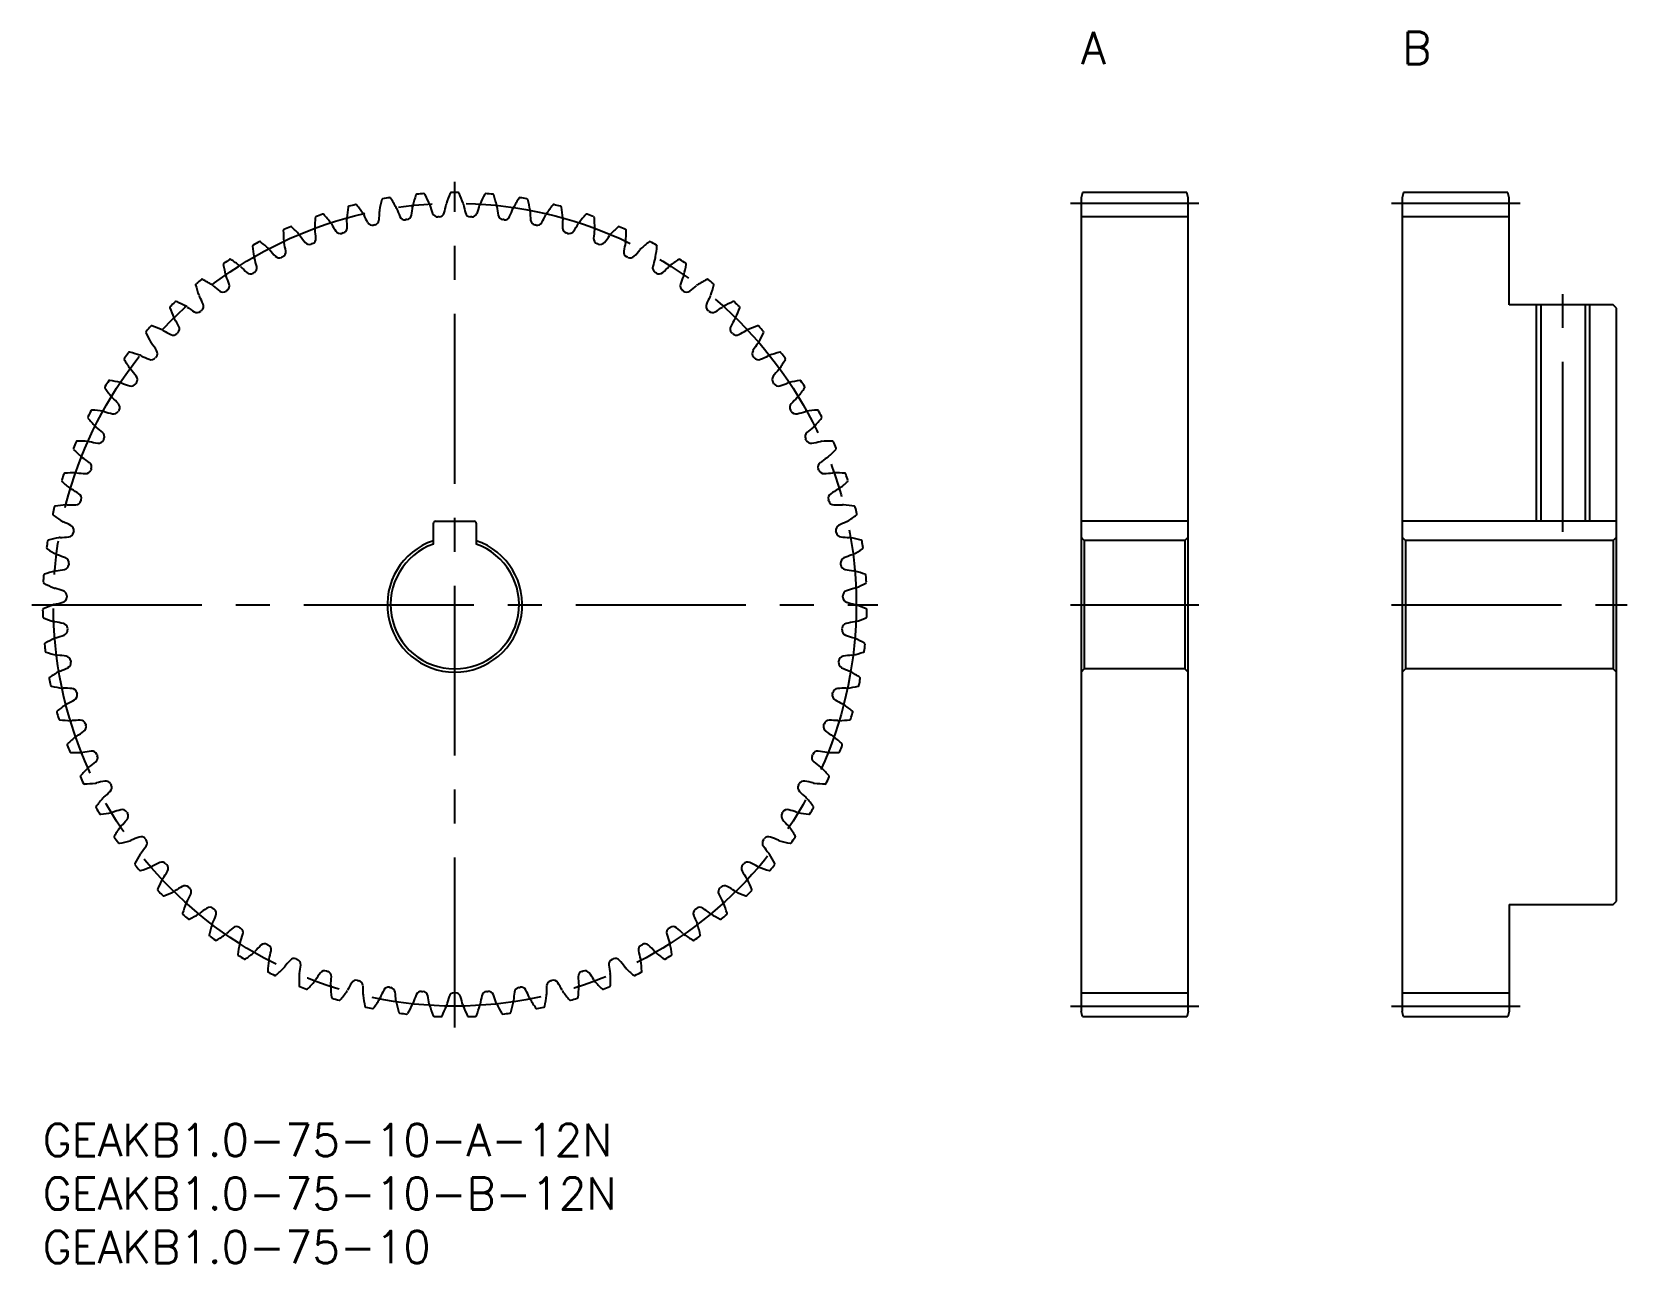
# Model space of a CAD drawing. Extents: x -1 to 148, y -13 to 102.
import ezdxf

# ---------------------------------------------------------------- set-up
doc = ezdxf.new("R2010")
doc.units = 0
doc.header["$LTSCALE"] = 0.5
doc.linetypes.add('CENTER', pattern=[50.8, 31.75, -6.35, 6.35, -6.35])
for name, color, linetype in [('MSM_CENTER', 1, 'CENTER'), ('MSM_CONTINUOUS', 7, 'CONTINUOUS'), ('MSM_NARROW', 5, 'CONTINUOUS'), ('MSM_PART_NUMBER', 7, 'CONTINUOUS')]:
    doc.layers.add(name, color=color, linetype=linetype)
doc.styles.get("Standard").update_dxf_attribs({"font": 'txt.shx', "height": 2, "bigfont": 'bigfont.shx'})

# ---------------------------------------------------------------- blocks, each defined once
blk = doc.blocks.new('*U3')
at = {"layer": 'MSM_PART_NUMBER'}
blk.add_text('GEAKB1.0-75-10-B-12N', height=3, dxfattribs=at).set_placement((0, -8))
blk = doc.blocks.new('*U4')
at = {"layer": 'MSM_PART_NUMBER'}
blk.add_text('GEAKB1.0-75-10-A-12N', height=3, dxfattribs=at).set_placement((0, -3))
blk = doc.blocks.new('*U5')
at = {"layer": 'MSM_PART_NUMBER'}
blk.add_text('GEAKB1.0-75-10', height=3, dxfattribs=at).set_placement((0, -13))
blk = doc.blocks.new('*U6')
at = {"layer": 'MSM_PART_NUMBER'}
blk.add_text('A', height=3, dxfattribs=at).set_placement((97, 99))
blk = doc.blocks.new('*U7')
at = {"layer": 'MSM_PART_NUMBER'}
blk.add_text('B', height=3, dxfattribs=at).set_placement((127, 99))

msp = doc.modelspace()

# ---------------------------------------------------------------- linework, layer by layer
at = {"layer": 'MSM_CENTER'}
for p, q in [((38.5, 9), (38.5, 88)), ((96, 86), (108, 86)), ((126, 86), (138, 86)), ((142, 55.3), (142, 77.5)), ((-1, 48.5), (78, 48.5)), ((96, 48.5), (108, 48.5)), ((126, 48.5), (148, 48.5)), ((96, 11), (108, 11)), ((126, 11), (138, 11))]:
    msp.add_line(p, q, dxfattribs=at)
msp.add_circle((38.5, 48.5), 37.5, dxfattribs=at)
at = {"layer": 'MSM_CONTINUOUS'}
for p, q in [((97.13, 87), (97, 86.5)), ((97, 86.5), (97, 10.5)), ((106.87, 87), (97.13, 87)), ((107, 86.5), (106.87, 87)), ((107, 10.5), (107, 86.5)), ((127.13, 87), (127, 86.5)), ((127, 86.5), (127, 10.5)), ((136.87, 87), (127.13, 87)), ((137, 86.5), (136.87, 87)), ((137, 76.5), (137, 86.5)), ((97, 84.75), (107, 84.75)), ((127, 84.75), (137, 84.75)), ((146.7, 76.5), (137, 76.5)), ((139.93, 76.5), (139.93, 56.3)), ((144.07, 76.5), (144.07, 56.3)), ((147, 76.2), (146.7, 76.5)), ((147, 20.8), (147, 76.2)), ((36.5, 54.16), (36.5, 56.1)), ((36.7, 56.3), (40.3, 56.3)), ((40.5, 56.1), (40.5, 54.16)), ((107, 56.3), (97, 56.3)), ((147, 56.3), (127, 56.3)), ((97.3, 54.5), (97, 54.8)), ((106.7, 54.5), (97.3, 54.5)), ((97.3, 54.5), (97.3, 42.5)), ((107, 54.8), (106.7, 54.5)), ((106.7, 54.5), (106.7, 42.5)), ((127.3, 54.5), (127, 54.8)), ((146.7, 54.5), (127.3, 54.5)), ((127.3, 54.5), (127.3, 42.5)), ((147, 54.8), (146.7, 54.5)), ((146.7, 54.5), (146.7, 42.5)), ((97.3, 42.5), (97, 42.2)), ((106.7, 42.5), (97.3, 42.5)), ((107, 42.2), (106.7, 42.5)), ((127.3, 42.5), (127, 42.2)), ((146.7, 42.5), (127.3, 42.5)), ((147, 42.2), (146.7, 42.5)), ((137, 20.5), (137, 10.5)), ((137, 20.5), (146.7, 20.5)), ((146.7, 20.5), (147, 20.8)), ((97, 12.25), (107, 12.25)), ((127, 12.25), (137, 12.25)), ((97.13, 10), (97, 10.5)), ((107, 10.5), (106.87, 10)), ((127.13, 10), (127, 10.5)), ((137, 10.5), (136.87, 10)), ((106.87, 10), (97.13, 10)), ((136.87, 10), (127.13, 10))]:
    msp.add_line(p, q, dxfattribs=at)
for centre, radius, start, end in [((38.5, 48.5), 38.5, 99.1109, 100.0891), ((32.42, 86.42), 0.1, 33.0529, 99.1109), ((22.03, 79.65), 12.5, 28.4, 33.0529), ((46.71, 82.77), 12.5, 161.3471, 166), ((34.96, 86.74), 0.1, 95.2891, 161.3471), ((38.5, 48.5), 38.5, 94.3109, 95.2891), ((35.61, 86.79), 0.1, 28.2529, 94.3109), ((24.69, 80.92), 12.5, 23.6, 28.2529), ((49.55, 81.96), 12.5, 156.5471, 161.2), ((38.17, 86.9), 0.1, 90.4891, 156.5471), ((38.5, 48.5), 38.5, 89.5109, 90.4891), ((38.83, 86.9), 0.1, 23.4529, 89.5109), ((27.45, 81.96), 12.5, 18.8, 23.4529), ((52.31, 80.92), 12.5, 151.7471, 156.4), ((41.39, 86.79), 0.1, 85.6891, 151.7471), ((38.5, 48.5), 38.5, 84.7109, 85.6891), ((42.04, 86.74), 0.1, 18.6529, 84.7109), ((30.29, 82.77), 12.5, 14, 18.6529), ((54.97, 79.65), 12.5, 146.9471, 151.6), ((44.58, 86.42), 0.1, 80.8891, 146.9471), ((38.5, 48.5), 38.5, 79.9109, 80.8891), ((38.5, 48.5), 38.5, 108.7109, 109.6891), ((26.18, 84.87), 0.1, 42.6529, 108.7109), ((17.06, 76.47), 12.5, 38, 42.6529), ((40.88, 83.66), 12.5, 170.9471, 175.6), ((28.63, 85.61), 0.1, 104.8891, 170.9471), ((38.5, 48.5), 38.5, 103.9108, 104.8891), ((29.27, 85.77), 0.1, 37.8529, 103.9108), ((19.48, 78.16), 12.5, 33.2, 37.8529), ((29.24, 84.55), 0.83, 25.1236, 33.2002), ((19.93, 85.45), 11.54, 354.877, 358.8766), ((32.29, 85.2), 0.83, 170.7998, 178.8764), ((43.81, 83.34), 12.5, 166.1471, 170.8), ((31.77, 86.31), 0.1, 100.0891, 166.1471), ((32.29, 85.2), 0.83, 20.3236, 28.4002), ((43.89, 89.5), 11.54, 200.3234, 204.323), ((23.08, 86.87), 11.54, 350.077, 354.0766), ((35.39, 85.59), 0.83, 165.9998, 174.0764), ((35.39, 85.59), 0.83, 15.5236, 23.6002), ((47.3, 88.9), 11.54, 195.5234, 199.523), ((36.9, 85.22), 0.5, 199.523, 272.4981), ((37.02, 85.22), 0.5, 272.3019, 345.277), ((26.35, 88.03), 11.54, 345.277, 349.2766), ((38.5, 85.72), 0.83, 161.1998, 169.2764), ((38.5, 85.72), 0.83, 10.7236, 18.8002), ((50.65, 88.03), 11.54, 190.7234, 194.723), ((39.98, 85.22), 0.5, 194.723, 267.6981), ((40.1, 85.22), 0.5, 267.5019, 340.4771), ((29.7, 88.9), 11.54, 340.477, 344.4766), ((41.61, 85.59), 0.83, 156.3998, 164.4764), ((41.61, 85.59), 0.83, 5.9236, 14.0002), ((53.92, 86.87), 11.54, 185.9234, 189.923), ((33.11, 89.5), 11.54, 335.677, 339.6766), ((44.71, 85.2), 0.83, 151.5998, 159.6764), ((45.23, 86.31), 0.1, 13.8528, 79.9109), ((33.19, 83.34), 12.5, 9.2, 13.8529), ((44.71, 85.2), 0.83, 1.1236, 9.2002), ((57.07, 85.45), 11.54, 181.1234, 185.123), ((47.76, 84.55), 0.83, 146.7998, 154.8764), ((57.52, 78.16), 12.5, 142.1471, 146.8), ((47.73, 85.77), 0.1, 76.0891, 142.1471), ((38.5, 48.5), 38.5, 75.1109, 76.0891), ((48.37, 85.61), 0.1, 9.0529, 75.1109), ((36.12, 83.66), 12.5, 4.4, 9.0529), ((59.94, 76.47), 12.5, 137.3471, 142), ((50.82, 84.87), 0.1, 71.2888, 137.3471), ((38.5, 48.5), 38.5, 70.3109, 71.2891), ((22.58, 83.45), 0.1, 114.4891, 180.5471), ((34.98, 83.56), 12.5, 180.5471, 185.2), ((38.5, 48.5), 38.5, 113.5109, 114.4891), ((23.18, 83.71), 0.1, 47.4529, 113.5109), ((14.8, 74.58), 12.5, 42.8, 47.4529), ((37.93, 83.74), 12.5, 175.7471, 180.4), ((26.26, 83.65), 0.83, 180.3998, 188.4764), ((14.03, 81.83), 11.54, 4.477, 8.4766), ((25.56, 84.65), 0.1, 109.6892, 175.7471), ((26.26, 83.65), 0.83, 29.9236, 38.0002), ((36.98, 89.82), 11.54, 209.9234, 213.923), ((27.94, 83.7), 0.5, 286.7019, 359.677), ((29.24, 84.55), 0.83, 175.5998, 183.6764), ((16.9, 83.76), 11.54, 359.677, 3.6766), ((40.44, 89.81), 11.54, 205.1234, 209.123), ((30.8, 84.43), 0.5, 209.123, 282.0981), ((38.5, 48.5), 36.25, 101.9019, 102.0981), ((30.92, 84.46), 0.5, 281.9019, 354.877), ((33.83, 84.95), 0.5, 204.323, 277.2981), ((38.5, 48.5), 36.25, 97.1019, 97.2981), ((33.96, 84.97), 0.5, 277.1019, 350.077), ((38.5, 48.5), 36.25, 92.3019, 92.4981), ((38.5, 48.5), 36.25, 87.5019, 87.6981), ((43.04, 84.97), 0.5, 189.923, 262.8981), ((38.5, 48.5), 36.25, 82.7019, 82.8981), ((43.17, 84.95), 0.5, 262.7019, 335.677), ((46.08, 84.46), 0.5, 185.123, 258.0981), ((38.5, 48.5), 36.25, 77.9019, 78.0981), ((46.2, 84.43), 0.5, 257.9019, 330.877), ((36.56, 89.81), 11.54, 330.877, 334.8766), ((60.1, 83.76), 11.54, 176.3234, 180.323), ((49.06, 83.7), 0.5, 180.323, 253.2981), ((47.76, 84.55), 0.83, 356.3236, 4.4002), ((40.02, 89.82), 11.54, 326.077, 330.0766), ((50.74, 83.65), 0.83, 141.9998, 150.0764), ((51.44, 84.65), 0.1, 4.2528, 70.3109), ((62.97, 81.83), 11.54, 171.5234, 175.523), ((39.07, 83.74), 12.5, 359.6, 4.2529), ((50.74, 83.65), 0.83, 351.5236, 359.6002), ((62.2, 74.58), 12.5, 132.5471, 137.2), ((53.82, 83.71), 0.1, 66.4888, 132.5471), ((38.5, 48.5), 38.5, 65.5109, 66.4891), ((54.42, 83.45), 0.1, 359.4529, 65.5109), ((42.02, 83.56), 12.5, 354.8, 359.4529), ((19.71, 81.99), 0.1, 119.2891, 185.3471), ((32.06, 83.15), 12.5, 185.3471, 190), ((38.5, 48.5), 38.5, 118.3109, 119.2891), ((20.29, 82.31), 0.1, 52.2529, 118.3109), ((12.7, 72.5), 12.5, 47.6, 52.2529), ((23.36, 82.51), 0.83, 185.1998, 193.2764), ((11.32, 79.67), 11.54, 9.277, 13.2766), ((23.36, 82.51), 0.83, 34.7236, 42.8002), ((33.52, 89.55), 11.54, 214.7234, 218.723), ((24.91, 82.65), 0.5, 218.723, 291.6981), ((38.5, 48.5), 36.25, 111.5019, 111.6981), ((25.03, 82.69), 0.5, 291.5019, 4.477), ((27.82, 83.66), 0.5, 213.923, 286.8981), ((38.5, 48.5), 36.25, 106.7019, 106.8981), ((38.5, 48.5), 36.25, 73.1019, 73.2981), ((49.18, 83.66), 0.5, 253.1019, 326.077), ((51.97, 82.69), 0.5, 175.523, 248.4981), ((38.5, 48.5), 36.25, 68.3019, 68.4981), ((52.09, 82.65), 0.5, 248.3019, 321.277), ((43.48, 89.55), 11.54, 321.277, 325.2766), ((53.64, 82.51), 0.83, 137.1998, 145.2764), ((65.68, 79.67), 11.54, 166.7234, 170.723), ((53.64, 82.51), 0.83, 346.7236, 354.8002), ((64.3, 72.5), 12.5, 127.7471, 132.4), ((56.71, 82.31), 0.1, 61.6888, 127.7471), ((38.5, 48.5), 38.5, 60.7109, 61.6891), ((44.94, 83.15), 12.5, 350, 354.6529), ((57.29, 81.99), 0.1, 354.6528, 60.7109), ((38.5, 48.5), 38.5, 123.1109, 124.0891), ((17.52, 80.66), 0.1, 57.0529, 123.1109), ((10.78, 70.26), 12.5, 52.4, 57.0529), ((20.57, 81.12), 0.83, 189.9998, 198.0764), ((8.81, 77.28), 11.54, 14.077, 18.0766), ((20.57, 81.12), 0.83, 39.5236, 47.6002), ((30.11, 88.99), 11.54, 219.5234, 223.523), ((22.1, 81.39), 0.5, 223.523, 296.4981), ((38.5, 48.5), 36.25, 116.3019, 116.4981), ((22.22, 81.45), 0.5, 296.3019, 9.277), ((54.78, 81.45), 0.5, 170.723, 243.6981), ((38.5, 48.5), 36.25, 63.5019, 63.6981), ((54.9, 81.39), 0.5, 243.5019, 316.477), ((46.89, 88.99), 11.54, 316.477, 320.4766), ((56.43, 81.12), 0.83, 132.3998, 140.4764), ((68.19, 77.28), 11.54, 161.9234, 165.923), ((56.43, 81.12), 0.83, 341.9236, 350.0002), ((66.22, 70.26), 12.5, 122.9471, 127.6), ((59.48, 80.66), 0.1, 56.8888, 122.9471), ((38.5, 48.5), 38.5, 55.9109, 56.8891), ((16.98, 80.3), 0.1, 124.0892, 190.1471), ((29.18, 82.49), 12.5, 190.1471, 194.8), ((17.9, 79.51), 0.83, 194.7998, 202.8764), ((6.51, 74.7), 11.54, 18.877, 22.8766), ((17.9, 79.51), 0.83, 44.3236, 52.4002), ((26.75, 88.15), 11.54, 224.3234, 228.323), ((19.41, 79.9), 0.5, 228.323, 301.2981), ((38.5, 48.5), 36.25, 121.1019, 121.2981), ((19.52, 79.97), 0.5, 301.1019, 14.077), ((57.48, 79.97), 0.5, 165.923, 238.8981), ((38.5, 48.5), 36.25, 58.7019, 58.8981), ((57.59, 79.9), 0.5, 238.7019, 311.677), ((50.25, 88.15), 11.54, 311.677, 315.6766), ((59.1, 79.51), 0.83, 127.5998, 135.6764), ((70.49, 74.7), 11.54, 157.1234, 161.123), ((59.1, 79.51), 0.83, 337.1236, 345.2002), ((47.82, 82.49), 12.5, 345.2, 349.8529), ((60.02, 80.3), 0.1, 349.8529, 55.9109), ((14.39, 78.39), 0.1, 128.8892, 194.9471), ((26.37, 81.59), 12.5, 194.9471, 199.6), ((38.5, 48.5), 38.5, 127.9109, 128.8891), ((14.91, 78.8), 0.1, 61.8529, 127.9109), ((9.06, 67.86), 12.5, 57.2, 61.8529), ((15.38, 77.67), 0.83, 49.1236, 57.2002), ((23.47, 87.02), 11.54, 229.1234, 233.123), ((16.85, 78.19), 0.5, 233.123, 306.0981), ((38.5, 48.5), 36.25, 125.9019, 126.0981), ((16.95, 78.27), 0.5, 305.9019, 18.877), ((60.05, 78.27), 0.5, 161.123, 234.0981), ((38.5, 48.5), 36.25, 53.9019, 54.0981), ((60.15, 78.19), 0.5, 233.9019, 306.877), ((53.53, 87.02), 11.54, 306.877, 310.8766), ((61.62, 77.67), 0.83, 122.7998, 130.8764), ((67.94, 67.86), 12.5, 118.1471, 122.8), ((62.09, 78.8), 0.1, 52.0891, 118.1471), ((38.5, 48.5), 38.5, 51.1109, 52.0891), ((50.63, 81.59), 12.5, 340.4, 345.0529), ((62.61, 78.39), 0.1, 345.0528, 51.1109), ((11.98, 76.27), 0.1, 133.6891, 199.7471), ((23.65, 80.46), 12.5, 199.7471, 204.4), ((38.5, 48.5), 38.5, 132.7109, 133.6891), ((12.45, 76.72), 0.1, 66.6529, 132.7109), ((7.54, 65.33), 12.5, 62, 66.6529), ((13.02, 75.64), 0.83, 53.9236, 62.0002), ((20.3, 85.63), 11.54, 233.9234, 237.923), ((15.38, 77.67), 0.83, 199.5998, 207.6764), ((4.43, 71.93), 11.54, 23.677, 27.6766), ((14.53, 76.36), 0.5, 310.7019, 23.677), ((62.47, 76.36), 0.5, 156.323, 229.2981), ((72.57, 71.93), 11.54, 152.3234, 156.323), ((61.62, 77.67), 0.83, 332.3236, 340.4002), ((56.7, 85.63), 11.54, 302.077, 306.0766), ((63.98, 75.64), 0.83, 117.9998, 126.0764), ((69.46, 65.33), 12.5, 113.3471, 118), ((64.55, 76.72), 0.1, 47.2891, 113.3471), ((38.5, 48.5), 38.5, 46.3109, 47.2891), ((53.35, 80.46), 12.5, 335.6, 340.2529), ((65.02, 76.27), 0.1, 340.2529, 46.3109), ((38.5, 48.5), 38.5, 137.5109, 138.4891), ((10.18, 74.44), 0.1, 71.4529, 137.5109), ((6.24, 62.68), 12.5, 66.8, 71.4529), ((13.02, 75.64), 0.83, 204.3998, 212.4764), ((2.58, 68.99), 11.54, 28.477, 32.4766), ((14.44, 76.28), 0.5, 237.923, 310.8981), ((38.5, 48.5), 36.25, 130.7019, 130.8981), ((38.5, 48.5), 36.25, 49.1019, 49.2981), ((62.56, 76.28), 0.5, 229.1019, 302.0771), ((74.42, 68.99), 11.54, 147.5234, 151.523), ((63.98, 75.64), 0.83, 327.5236, 335.6002), ((70.76, 62.68), 12.5, 108.5471, 113.2), ((66.82, 74.44), 0.1, 42.4891, 108.5471), ((38.5, 48.5), 38.5, 41.5109, 42.4891), ((9.74, 73.95), 0.1, 138.4891, 204.5471), ((21.02, 79.1), 12.5, 204.5471, 209.2), ((10.84, 73.41), 0.83, 58.7236, 66.8002), ((17.26, 83.98), 11.54, 238.7234, 242.723), ((12.2, 74.17), 0.5, 242.723, 315.6981), ((38.5, 48.5), 36.25, 135.5019, 135.6981), ((12.29, 74.26), 0.5, 315.5019, 28.477), ((64.71, 74.26), 0.5, 151.523, 224.4981), ((38.5, 48.5), 36.25, 44.3019, 44.4981), ((64.8, 74.17), 0.5, 224.3019, 297.277), ((59.74, 83.98), 11.54, 297.277, 301.2766), ((66.16, 73.41), 0.83, 113.1998, 121.2764), ((55.98, 79.1), 12.5, 330.8, 335.4529), ((67.26, 73.95), 0.1, 335.4529, 41.5109), ((38.5, 48.5), 38.5, 142.3109, 143.2891), ((8.11, 71.98), 0.1, 76.2529, 142.3109), ((5.17, 59.93), 12.5, 71.6, 76.2529), ((8.85, 71.01), 0.83, 63.5236, 71.6002), ((14.36, 82.08), 11.54, 243.5234, 247.523), ((10.14, 71.88), 0.5, 247.523, 320.4981), ((10.84, 73.41), 0.83, 209.1998, 217.2764), ((1, 65.92), 11.54, 33.277, 37.2766), ((38.5, 48.5), 36.25, 140.3019, 140.4981), ((10.22, 71.97), 0.5, 320.3019, 33.277), ((66.78, 71.97), 0.5, 146.723, 219.6981), ((76, 65.92), 11.54, 142.7234, 146.723), ((38.5, 48.5), 36.25, 39.5019, 39.6981), ((66.86, 71.88), 0.5, 219.5019, 292.477), ((66.16, 73.41), 0.83, 322.7236, 330.8002), ((62.64, 82.08), 11.54, 292.477, 296.4766), ((68.15, 71.01), 0.83, 108.3998, 116.4764), ((71.83, 59.93), 12.5, 103.7471, 108.4), ((68.89, 71.98), 0.1, 37.6891, 103.7471), ((38.5, 48.5), 38.5, 36.7109, 37.6891), ((7.72, 71.45), 0.1, 143.2891, 209.3471), ((18.52, 77.53), 12.5, 209.3471, 214), ((8.85, 71.01), 0.83, 213.9998, 222.0764), ((-0.33, 62.72), 11.54, 38.077, 42.0766), ((77.33, 62.72), 11.54, 137.9234, 141.923), ((68.15, 71.01), 0.83, 317.9236, 326.0002), ((58.48, 77.53), 12.5, 326, 330.6529), ((69.28, 71.45), 0.1, 330.6529, 36.7109), ((5.9, 68.8), 0.1, 148.0892, 214.1471), ((38.5, 48.5), 38.5, 147.1109, 148.0891), ((16.17, 75.76), 12.5, 214.1471, 218.8), ((6.25, 69.35), 0.1, 81.0529, 147.1109), ((4.33, 57.1), 12.5, 76.4, 81.0529), ((7.07, 68.45), 0.83, 68.3236, 76.4002), ((11.64, 79.94), 11.54, 248.3234, 252.323), ((8.29, 69.42), 0.5, 252.323, 325.2981), ((38.5, 48.5), 36.25, 145.1019, 145.2981), ((8.36, 69.53), 0.5, 325.1019, 38.077), ((68.64, 69.53), 0.5, 141.923, 214.8981), ((38.5, 48.5), 36.25, 34.7019, 34.8981), ((68.71, 69.42), 0.5, 214.7019, 287.677), ((65.36, 79.94), 11.54, 287.677, 291.6766), ((69.93, 68.45), 0.83, 103.5998, 111.6764), ((72.67, 57.1), 12.5, 98.9471, 103.6), ((60.83, 75.76), 12.5, 321.2, 325.8529), ((70.75, 69.35), 0.1, 32.8891, 98.9471), ((38.5, 48.5), 38.5, 31.9109, 32.8891), ((71.1, 68.8), 0.1, 325.8529, 31.9109), ((7.07, 68.45), 0.83, 218.7998, 226.8764), ((-1.38, 59.42), 11.54, 42.877, 46.8766), ((6.71, 66.93), 0.5, 329.9019, 42.877), ((70.29, 66.93), 0.5, 137.123, 210.0981), ((78.38, 59.42), 11.54, 133.1234, 137.123), ((69.93, 68.45), 0.83, 313.1236, 321.2002), ((4.32, 66), 0.1, 152.8891, 218.9471), ((38.5, 48.5), 38.5, 151.9108, 152.8891), ((13.96, 73.79), 12.5, 218.9471, 223.6), ((4.62, 66.58), 0.1, 85.8529, 151.9108), ((3.73, 54.21), 12.5, 81.2, 85.8529), ((5.51, 65.75), 0.83, 73.1236, 81.2002), ((9.1, 77.58), 11.54, 253.1234, 257.123), ((6.64, 66.82), 0.5, 257.123, 330.0981), ((38.5, 48.5), 36.25, 149.9019, 150.0981), ((38.5, 48.5), 36.25, 29.9019, 30.0981), ((70.36, 66.82), 0.5, 209.9019, 282.877), ((67.9, 77.58), 11.54, 282.877, 286.8766), ((71.49, 65.75), 0.83, 98.7998, 106.8764), ((73.27, 54.21), 12.5, 94.1471, 98.8), ((63.04, 73.79), 12.5, 316.4, 321.0529), ((72.38, 66.58), 0.1, 28.0891, 94.1471), ((38.5, 48.5), 38.5, 27.1109, 28.0891), ((72.68, 66), 0.1, 321.0529, 27.1109), ((5.51, 65.75), 0.83, 223.5998, 231.6764), ((-2.16, 56.04), 11.54, 47.677, 51.6766), ((5.27, 64.2), 0.5, 334.7019, 47.677), ((71.73, 64.2), 0.5, 132.323, 205.2981), ((79.16, 56.04), 11.54, 128.3234, 132.323), ((71.49, 65.75), 0.83, 308.3236, 316.4002), ((2.97, 63.08), 0.1, 157.6891, 223.7471), ((38.5, 48.5), 38.5, 156.7108, 157.6891), ((11.93, 71.65), 12.5, 223.7471, 228.4), ((3.23, 63.68), 0.1, 90.6529, 156.7108), ((3.37, 51.28), 12.5, 86, 90.6529), ((4.18, 62.93), 0.83, 77.9236, 86.0002), ((6.77, 75.02), 11.54, 257.9234, 261.923), ((5.22, 64.09), 0.5, 261.923, 334.8981), ((38.5, 48.5), 36.25, 154.7019, 154.8981), ((38.5, 48.5), 36.25, 25.1019, 25.2981), ((71.78, 64.09), 0.5, 205.1019, 278.077), ((70.23, 75.02), 11.54, 278.077, 282.0766), ((72.82, 62.93), 0.83, 93.9998, 102.0764), ((73.63, 51.28), 12.5, 89.3471, 94), ((65.07, 71.65), 12.5, 311.6, 316.2529), ((73.77, 63.68), 0.1, 23.2891, 89.3471), ((38.5, 48.5), 38.5, 22.3109, 23.2891), ((74.03, 63.08), 0.1, 316.2529, 22.3109), ((4.18, 62.93), 0.83, 228.3998, 236.4764), ((-2.65, 52.61), 11.54, 52.477, 56.4766), ((4.08, 61.37), 0.5, 339.5019, 52.477), ((38.5, 48.5), 36.25, 159.5019, 159.6981), ((72.92, 61.37), 0.5, 127.523, 200.4981), ((38.5, 48.5), 36.25, 20.3019, 20.4981), ((79.65, 52.61), 11.54, 123.5234, 127.523), ((72.82, 62.93), 0.83, 303.5236, 311.6002), ((38.5, 48.5), 38.5, 161.5109, 162.4891), ((1.88, 60.05), 0.1, 162.4891, 228.5471), ((10.09, 69.35), 12.5, 228.5471, 233.2), ((2.08, 60.68), 0.1, 95.4529, 161.5109), ((3.26, 48.33), 12.5, 90.8, 95.4529), ((3.1, 60), 0.83, 82.7236, 90.8002), ((4.66, 72.27), 11.54, 262.7234, 266.723), ((4.03, 61.25), 0.5, 266.723, 339.6981), ((72.97, 61.25), 0.5, 200.3019, 273.277), ((72.34, 72.27), 11.54, 273.277, 277.2766), ((73.9, 60), 0.83, 89.1998, 97.2764), ((73.74, 48.33), 12.5, 84.5471, 89.2), ((66.91, 69.35), 12.5, 306.8, 311.4529), ((74.92, 60.68), 0.1, 18.4891, 84.5471), ((38.5, 48.5), 38.5, 17.5108, 18.4891), ((75.12, 60.05), 0.1, 311.4529, 17.5108), ((3.1, 60), 0.83, 233.1998, 241.2764), ((-2.85, 49.16), 11.54, 57.277, 61.2766), ((3.09, 58.32), 0.5, 271.523, 344.4981), ((3.12, 58.44), 0.5, 344.3019, 57.277), ((38.5, 48.5), 36.25, 164.3019, 164.4981), ((73.88, 58.44), 0.5, 122.723, 195.6981), ((38.5, 48.5), 36.25, 15.5019, 15.6981), ((73.91, 58.32), 0.5, 195.5019, 268.477), ((79.85, 49.16), 11.54, 118.7234, 122.723), ((73.9, 60), 0.83, 298.7236, 306.8002), ((38.5, 48.5), 38.5, 166.3109, 167.2891), ((1.04, 56.95), 0.1, 167.2891, 233.3471), ((8.44, 66.9), 12.5, 233.3471, 238), ((1.19, 57.59), 0.1, 100.2529, 166.3109), ((3.4, 45.39), 12.5, 95.6, 100.2529), ((2.26, 57), 0.83, 87.5236, 95.6002), ((2.79, 69.36), 11.54, 267.5234, 271.523), ((74.21, 69.36), 11.54, 268.477, 272.4766), ((74.74, 57), 0.83, 84.3998, 92.4764), ((73.6, 45.39), 12.5, 79.7471, 84.4), ((68.56, 66.9), 12.5, 302, 306.6529), ((75.81, 57.59), 0.1, 13.6891, 79.7471), ((38.5, 48.5), 38.5, 12.7108, 13.6891), ((75.96, 56.95), 0.1, 306.6529, 12.7108), ((2.26, 57), 0.83, 237.9998, 246.0764), ((-2.76, 45.69), 11.54, 62.077, 66.0766), ((2.39, 55.32), 0.5, 276.323, 349.2981), ((2.41, 55.45), 0.5, 349.1019, 62.077), ((38.5, 48.5), 36.25, 169.1019, 169.2981), ((36.7, 56.1), 0.2, 90, 180), ((40.3, 56.1), 0.2, 0, 90), ((74.59, 55.45), 0.5, 117.923, 190.8981), ((38.5, 48.5), 36.25, 10.7019, 10.8981), ((74.61, 55.32), 0.5, 190.7019, 263.677), ((79.76, 45.69), 11.54, 113.9234, 117.923), ((74.74, 57), 0.83, 293.9236, 302.0002), ((38.5, 48.5), 38.5, 171.1109, 172.0891), ((0.47, 53.79), 0.1, 172.0891, 238.1471), ((7.01, 64.32), 12.5, 238.1471, 242.8), ((0.56, 54.43), 0.1, 105.0529, 171.1109), ((3.78, 42.46), 12.5, 100.4, 105.0529), ((1.67, 53.94), 0.83, 92.3236, 100.4002), ((1.17, 66.3), 11.54, 272.3234, 276.323), ((38.5, 48.5), 6.3, 108.5094, 71.4906), ((38.5, 48.5), 6, 109.4712, 70.5288), ((75.83, 66.3), 11.54, 263.677, 267.6766), ((75.33, 53.94), 0.83, 79.5998, 87.6764), ((73.22, 42.46), 12.5, 74.9471, 79.6), ((69.99, 64.32), 12.5, 297.2, 301.8529), ((76.44, 54.43), 0.1, 8.8891, 74.9471), ((38.5, 48.5), 38.5, 7.9108, 8.8891), ((76.53, 53.79), 0.1, 301.8529, 7.9108), ((1.67, 53.94), 0.83, 242.7998, 250.8764), ((-2.38, 42.25), 11.54, 66.877, 70.8766), ((1.94, 52.28), 0.5, 281.123, 354.0981), ((1.96, 52.4), 0.5, 353.9019, 66.877), ((38.5, 48.5), 36.25, 173.9019, 174.0981), ((75.04, 52.4), 0.5, 113.123, 186.0981), ((38.5, 48.5), 36.25, 5.9019, 6.0981), ((75.06, 52.28), 0.5, 185.9019, 258.877), ((79.38, 42.25), 11.54, 109.1234, 113.123), ((75.33, 53.94), 0.83, 289.1236, 297.2002), ((38.5, 48.5), 38.5, 175.9108, 176.8891), ((0.2, 51.24), 0.1, 109.8529, 175.9108), ((4.41, 39.58), 12.5, 105.2, 109.8529), ((1.35, 50.84), 0.83, 97.1236, 105.2002), ((-0.18, 63.11), 11.54, 277.1234, 281.123), ((77.18, 63.11), 11.54, 258.877, 262.8766), ((75.65, 50.84), 0.83, 74.7998, 82.8764), ((72.59, 39.58), 12.5, 70.1471, 74.8), ((76.8, 51.24), 0.1, 4.0891, 70.1471), ((38.5, 48.5), 38.5, 3.1108, 4.0891), ((0.16, 50.58), 0.1, 176.8891, 242.9471), ((5.8, 61.63), 12.5, 242.9471, 247.6), ((1.35, 50.84), 0.83, 247.5998, 255.6764), ((-1.71, 38.85), 11.54, 71.677, 75.6766), ((1.76, 49.21), 0.5, 285.923, 358.8981), ((1.76, 49.33), 0.5, 358.7019, 71.677), ((38.5, 48.5), 36.25, 178.7019, 178.8981), ((75.24, 49.33), 0.5, 108.323, 181.2981), ((38.5, 48.5), 36.25, 1.1019, 1.2981), ((75.24, 49.21), 0.5, 181.1019, 254.077), ((78.71, 38.85), 11.54, 104.3234, 108.323), ((75.65, 50.84), 0.83, 284.3236, 292.4002), ((71.2, 61.63), 12.5, 292.4, 297.0529), ((76.84, 50.58), 0.1, 297.0529, 3.1108), ((0.1, 48.02), 0.1, 114.6531, 180.7108), ((38.5, 48.5), 38.5, 180.7108, 181.6891), ((5.28, 36.75), 12.5, 110, 114.6529), ((1.28, 47.72), 0.83, 101.9236, 110.0002), ((-1.27, 59.82), 11.54, 281.9234, 285.923), ((78.27, 59.82), 11.54, 254.077, 258.0766), ((75.72, 47.72), 0.83, 69.9998, 78.0764), ((71.72, 36.75), 12.5, 65.3471, 70), ((76.9, 48.02), 0.1, 359.2892, 65.3471), ((38.5, 48.5), 38.5, 358.3108, 359.2891), ((0.12, 47.37), 0.1, 181.6891, 247.7471), ((4.81, 58.84), 12.5, 247.7471, 252.4), ((1.28, 47.72), 0.83, 252.3998, 260.4764), ((-0.76, 35.52), 11.54, 76.477, 80.4766), ((1.82, 46.26), 0.5, 3.5019, 76.477), ((38.5, 48.5), 36.25, 183.5019, 183.6981), ((38.5, 48.5), 36.25, 356.3019, 356.4981), ((75.18, 46.26), 0.5, 103.523, 176.4981), ((77.76, 35.52), 11.54, 99.5234, 103.523), ((75.72, 47.72), 0.83, 279.5236, 287.6002), ((72.19, 58.84), 12.5, 287.6, 292.2529), ((76.88, 47.37), 0.1, 292.2529, 358.3108), ((0.28, 44.81), 0.1, 119.4529, 185.5108), ((38.5, 48.5), 38.5, 185.5108, 186.4891), ((6.37, 34.01), 12.5, 114.8, 119.4529), ((1.48, 44.61), 0.83, 106.7236, 114.8002), ((-2.08, 56.45), 11.54, 286.7234, 290.723), ((1.83, 46.13), 0.5, 290.723, 3.6981), ((75.17, 46.13), 0.5, 176.3019, 249.277), ((79.08, 56.45), 11.54, 249.277, 253.2766), ((75.52, 44.61), 0.83, 65.1998, 73.2764), ((70.63, 34.01), 12.5, 60.5471, 65.2), ((38.5, 48.5), 38.5, 353.5108, 354.4891), ((76.72, 44.81), 0.1, 354.4892, 60.5471), ((0.35, 44.16), 0.1, 186.4888, 252.5471), ((4.07, 55.99), 12.5, 252.5471, 257.2), ((1.48, 44.61), 0.83, 257.1998, 265.2764), ((0.46, 32.28), 11.54, 81.277, 85.2766), ((2.14, 43.19), 0.5, 8.3019, 81.277), ((38.5, 48.5), 36.25, 188.3019, 188.4981), ((38.5, 48.5), 36.25, 351.5019, 351.6981), ((74.86, 43.19), 0.5, 98.723, 171.6981), ((76.54, 32.28), 11.54, 94.7234, 98.723), ((75.52, 44.61), 0.83, 274.7236, 282.8002), ((72.93, 55.99), 12.5, 282.8, 287.4529), ((76.65, 44.16), 0.1, 287.4529, 353.5108), ((7.7, 31.38), 12.5, 119.6, 124.2529), ((1.93, 41.52), 0.83, 111.5236, 119.6002), ((-2.6, 53.03), 11.54, 291.5234, 295.523), ((2.15, 43.07), 0.5, 295.523, 8.4981), ((74.85, 43.07), 0.5, 171.5019, 244.477), ((79.6, 53.03), 11.54, 244.477, 248.4766), ((75.07, 41.52), 0.83, 60.3998, 68.4764), ((69.3, 31.38), 12.5, 55.7471, 60.4), ((0.72, 41.63), 0.1, 124.2531, 190.3108), ((38.5, 48.5), 38.5, 190.3108, 191.2892), ((0.84, 40.98), 0.1, 191.2895, 257.3471), ((3.56, 53.08), 12.5, 257.3471, 262), ((1.93, 41.52), 0.83, 261.9998, 270.0764), ((1.95, 29.16), 11.54, 86.077, 90.0766), ((2.71, 40.17), 0.5, 13.1019, 86.077), ((38.5, 48.5), 36.25, 193.1019, 193.2981), ((38.5, 48.5), 36.25, 346.7019, 346.8981), ((74.29, 40.17), 0.5, 93.923, 166.8981), ((75.05, 29.16), 11.54, 89.9234, 93.923), ((75.07, 41.52), 0.83, 269.9236, 278.0002), ((73.44, 53.08), 12.5, 278, 282.6529), ((76.16, 40.98), 0.1, 282.6531, 348.7108), ((38.5, 48.5), 38.5, 348.7108, 349.6891), ((76.28, 41.63), 0.1, 349.6892, 55.7471), ((9.24, 28.86), 12.5, 124.4, 129.0529), ((2.65, 38.49), 0.83, 116.3236, 124.4002), ((-2.84, 49.58), 11.54, 296.3234, 300.323), ((2.74, 40.05), 0.5, 300.323, 13.2981), ((74.26, 40.05), 0.5, 166.7019, 239.677), ((79.84, 49.58), 11.54, 239.677, 243.6766), ((74.35, 38.49), 0.83, 55.5998, 63.6764), ((67.76, 28.86), 12.5, 50.9471, 55.6), ((1.43, 38.49), 0.1, 129.0529, 195.1109), ((38.5, 48.5), 38.5, 195.1109, 196.0891), ((1.6, 37.86), 0.1, 196.0888, 262.1471), ((3.3, 50.14), 12.5, 262.1471, 266.8), ((2.65, 38.49), 0.83, 266.7998, 274.8764), ((3.7, 26.17), 11.54, 90.877, 94.8766), ((3.53, 37.2), 0.5, 17.9019, 90.877), ((38.5, 48.5), 36.25, 197.9019, 198.0981), ((38.5, 48.5), 36.25, 341.9019, 342.0981), ((73.47, 37.2), 0.5, 89.123, 162.0981), ((73.3, 26.17), 11.54, 85.1234, 89.123), ((74.35, 38.49), 0.83, 265.1236, 273.2002), ((73.7, 50.14), 12.5, 273.2, 277.8529), ((75.4, 37.86), 0.1, 277.8529, 343.9108), ((38.5, 48.5), 38.5, 343.9108, 344.8891), ((75.57, 38.49), 0.1, 344.8891, 50.9471), ((10.99, 26.48), 12.5, 129.2, 133.8529), ((3.61, 35.52), 0.83, 121.1236, 129.2002), ((-2.78, 46.11), 11.54, 301.1234, 305.123), ((3.57, 37.08), 0.5, 305.123, 18.0981), ((73.43, 37.08), 0.5, 161.9019, 234.877), ((79.78, 46.11), 11.54, 234.877, 238.8766), ((73.39, 35.52), 0.83, 50.7998, 58.8764), ((66.01, 26.48), 12.5, 46.1471, 50.8), ((2.4, 35.42), 0.1, 133.8529, 199.9108), ((38.5, 48.5), 38.5, 199.9108, 200.8891), ((2.62, 34.81), 0.1, 200.8888, 266.9471), ((3.28, 47.19), 12.5, 266.9471, 271.6), ((3.61, 35.52), 0.83, 271.5998, 279.6764), ((5.69, 23.33), 11.54, 95.677, 99.6766), ((4.6, 34.32), 0.5, 22.7019, 95.677), ((4.65, 34.2), 0.5, 309.923, 22.8981), ((38.5, 48.5), 36.25, 202.7019, 202.8981), ((72.35, 34.2), 0.5, 157.1019, 230.077), ((38.5, 48.5), 36.25, 337.1019, 337.2981), ((72.4, 34.32), 0.5, 84.323, 157.2981), ((71.31, 23.33), 11.54, 80.3234, 84.323), ((73.39, 35.52), 0.83, 260.3236, 268.4002), ((73.72, 47.19), 12.5, 268.4, 273.0529), ((74.38, 34.81), 0.1, 273.0531, 339.1108), ((38.5, 48.5), 38.5, 339.1108, 340.0891), ((74.6, 35.42), 0.1, 340.0891, 46.1471), ((12.93, 24.26), 12.5, 134, 138.6529), ((4.82, 32.65), 0.83, 125.9236, 134.0002), ((-2.44, 42.67), 11.54, 305.9234, 309.923), ((79.44, 42.67), 11.54, 230.077, 234.0766), ((72.18, 32.65), 0.83, 45.9998, 54.0764), ((64.07, 24.26), 12.5, 41.3471, 46), ((3.62, 32.45), 0.1, 138.6529, 204.7108), ((38.5, 48.5), 38.5, 204.7108, 205.6891), ((3.9, 31.85), 0.1, 205.6888, 271.7471), ((3.52, 44.25), 12.5, 271.7471, 276.4), ((4.82, 32.65), 0.83, 276.3998, 284.4764), ((7.91, 20.68), 11.54, 100.477, 104.4766), ((5.9, 31.53), 0.5, 27.5019, 100.477), ((5.96, 31.42), 0.5, 314.723, 27.6981), ((38.5, 48.5), 36.25, 207.5019, 207.6981), ((71.04, 31.42), 0.5, 152.3019, 225.277), ((38.5, 48.5), 36.25, 332.3019, 332.4981), ((71.1, 31.53), 0.5, 79.523, 152.4981), ((69.09, 20.68), 11.54, 75.5234, 79.523), ((72.18, 32.65), 0.83, 255.5236, 263.6002), ((73.48, 44.25), 12.5, 263.6, 268.2529), ((73.1, 31.85), 0.1, 268.2529, 334.3108), ((38.5, 48.5), 38.5, 334.3108, 335.2891), ((73.38, 32.45), 0.1, 335.2891, 41.3471), ((15.04, 22.2), 12.5, 138.8, 143.4529), ((6.26, 29.89), 0.83, 130.7236, 138.8002), ((-1.81, 39.26), 11.54, 310.7234, 314.723), ((78.81, 39.26), 11.54, 225.277, 229.2766), ((70.74, 29.89), 0.83, 41.1998, 49.2764), ((61.96, 22.2), 12.5, 36.5471, 41.2), ((5.08, 29.58), 0.1, 143.4529, 209.5108), ((38.5, 48.5), 38.5, 209.5108, 210.4891), ((5.41, 29.02), 0.1, 210.4891, 276.5471), ((4, 41.34), 12.5, 276.5471, 281.2), ((6.26, 29.89), 0.83, 281.1998, 289.2764), ((10.35, 18.21), 11.54, 105.277, 109.2766), ((7.44, 28.86), 0.5, 32.3019, 105.277), ((-0.89, 35.92), 11.54, 315.5234, 319.523), ((38.5, 48.5), 36.25, 212.3019, 212.4981), ((7.5, 28.76), 0.5, 319.523, 32.4981), ((69.5, 28.76), 0.5, 147.5019, 220.477), ((38.5, 48.5), 36.25, 327.5019, 327.6981), ((77.89, 35.92), 11.54, 220.477, 224.4766), ((69.56, 28.86), 0.5, 74.723, 147.6981), ((66.65, 18.21), 11.54, 70.7234, 74.723), ((70.74, 29.89), 0.83, 250.7236, 258.8002), ((73, 41.34), 12.5, 258.8, 263.4529), ((71.59, 29.02), 0.1, 263.4529, 329.5108), ((38.5, 48.5), 38.5, 329.5108, 330.4891), ((71.92, 29.58), 0.1, 330.4891, 36.5471), ((6.78, 26.85), 0.1, 148.2529, 214.3108), ((17.33, 20.33), 12.5, 143.6, 148.2529), ((7.93, 27.26), 0.83, 135.5236, 143.6002), ((9.19, 26.33), 0.5, 37.1019, 110.077), ((67.81, 26.33), 0.5, 69.923, 142.8981), ((69.07, 27.26), 0.83, 36.3998, 44.4764), ((59.67, 20.33), 12.5, 31.7471, 36.4), ((70.22, 26.85), 0.1, 325.6891, 31.7471), ((38.5, 48.5), 38.5, 214.3108, 215.2891), ((7.16, 26.32), 0.1, 215.2891, 281.3471), ((4.72, 38.47), 12.5, 281.3471, 286), ((7.93, 27.26), 0.83, 285.9998, 294.0764), ((12.98, 15.96), 11.54, 110.077, 114.0766), ((0.3, 32.67), 11.54, 320.3234, 324.323), ((38.5, 48.5), 36.25, 217.1019, 217.2981), ((9.27, 26.23), 0.5, 324.323, 37.2981), ((67.73, 26.23), 0.5, 142.7019, 215.677), ((76.7, 32.67), 11.54, 215.677, 219.6766), ((38.5, 48.5), 36.25, 322.7019, 322.8981), ((64.02, 15.96), 11.54, 65.9234, 69.923), ((69.07, 27.26), 0.83, 245.9236, 254.0002), ((72.28, 38.47), 12.5, 254, 258.6529), ((69.84, 26.32), 0.1, 258.6529, 324.7108), ((38.5, 48.5), 38.5, 324.7108, 325.6891), ((8.7, 24.28), 0.1, 153.0529, 219.1108), ((19.76, 18.66), 12.5, 148.4, 153.0529), ((38.5, 48.5), 38.5, 219.1108, 220.0891), ((9.82, 24.77), 0.83, 140.3236, 148.4002), ((5.67, 35.68), 12.5, 286.1471, 290.8), ((9.82, 24.77), 0.83, 290.7998, 298.8764), ((15.79, 13.94), 11.54, 114.877, 118.8766), ((11.15, 23.96), 0.5, 41.9019, 114.877), ((38.5, 48.5), 36.25, 221.9019, 222.0981), ((11.23, 23.86), 0.5, 329.123, 42.0981), ((65.77, 23.86), 0.5, 137.9019, 210.877), ((38.5, 48.5), 36.25, 317.9019, 318.0981), ((65.85, 23.96), 0.5, 65.123, 138.0981), ((61.21, 13.94), 11.54, 61.1234, 65.123), ((67.18, 24.77), 0.83, 241.1236, 249.2002), ((71.33, 35.68), 12.5, 249.2, 253.8529), ((67.18, 24.77), 0.83, 31.5998, 39.6764), ((57.24, 18.66), 12.5, 26.9471, 31.6), ((38.5, 48.5), 38.5, 319.9108, 320.8891), ((68.3, 24.28), 0.1, 320.8891, 26.9471), ((9.12, 23.77), 0.1, 220.0891, 286.1471), ((22.32, 17.19), 12.5, 153.2, 157.8529), ((11.9, 22.46), 0.83, 145.1236, 153.2002), ((1.76, 29.53), 11.54, 325.1234, 329.123), ((75.24, 29.53), 11.54, 210.877, 214.8766), ((65.1, 22.46), 0.83, 26.7998, 34.8764), ((54.68, 17.19), 12.5, 22.1471, 26.8), ((67.88, 23.77), 0.1, 253.8529, 319.9108), ((10.84, 21.87), 0.1, 157.8529, 223.9108), ((38.5, 48.5), 38.5, 223.9108, 224.8891), ((11.29, 21.4), 0.1, 224.8892, 290.9471), ((6.86, 32.98), 12.5, 290.9471, 295.6), ((11.9, 22.46), 0.83, 295.5998, 303.6764), ((18.76, 12.16), 11.54, 119.677, 123.6766), ((13.3, 21.75), 0.5, 46.7019, 119.677), ((3.47, 26.52), 11.54, 329.9234, 333.923), ((38.5, 48.5), 36.25, 226.7019, 226.8981), ((13.39, 21.67), 0.5, 333.923, 46.8981), ((63.61, 21.67), 0.5, 133.1019, 206.077), ((73.53, 26.52), 11.54, 206.077, 210.0766), ((38.5, 48.5), 36.25, 313.1019, 313.2981), ((63.7, 21.75), 0.5, 60.323, 133.2981), ((58.24, 12.16), 11.54, 56.3234, 60.323), ((65.1, 22.46), 0.83, 236.3236, 244.4002), ((70.14, 32.98), 12.5, 244.4, 249.0529), ((65.71, 21.4), 0.1, 249.0529, 315.1108), ((38.5, 48.5), 38.5, 315.1108, 316.0891), ((66.16, 21.87), 0.1, 316.0892, 22.1471), ((13.16, 19.65), 0.1, 162.6529, 228.7108), ((25, 15.95), 12.5, 158, 162.6529), ((38.5, 48.5), 38.5, 228.7108, 229.6891), ((14.18, 20.32), 0.83, 149.9236, 158.0002), ((8.27, 30.39), 12.5, 295.7471, 300.4), ((14.18, 20.32), 0.83, 300.3998, 308.4764), ((21.87, 10.64), 11.54, 124.477, 128.4766), ((15.62, 19.74), 0.5, 51.5019, 124.477), ((5.44, 23.67), 11.54, 334.7234, 338.723), ((38.5, 48.5), 36.25, 231.5019, 231.6981), ((15.72, 19.66), 0.5, 338.723, 51.6981), ((61.28, 19.66), 0.5, 128.3019, 201.277), ((71.56, 23.67), 11.54, 201.277, 205.2766), ((38.5, 48.5), 36.25, 308.3019, 308.4981), ((61.38, 19.74), 0.5, 55.523, 128.4981), ((55.13, 10.64), 11.54, 51.5234, 55.523), ((62.82, 20.32), 0.83, 231.5236, 239.6002), ((68.73, 30.39), 12.5, 239.6, 244.2529), ((38.5, 48.5), 38.5, 310.3108, 311.2891), ((62.82, 20.32), 0.83, 21.9998, 30.0764), ((52, 15.95), 12.5, 17.3471, 22), ((63.84, 19.65), 0.1, 311.2891, 17.3471), ((13.66, 19.22), 0.1, 229.6891, 295.7471), ((27.77, 14.93), 12.5, 162.8, 167.4529), ((16.62, 18.38), 0.83, 154.7236, 162.8002), ((25.1, 9.38), 11.54, 129.277, 133.2766), ((18.11, 17.93), 0.5, 56.3019, 129.277), ((38.5, 48.5), 36.25, 236.3019, 236.4981), ((18.22, 17.86), 0.5, 343.523, 56.4981), ((58.78, 17.86), 0.5, 123.5019, 196.477), ((38.5, 48.5), 36.25, 303.5019, 303.6981), ((58.89, 17.93), 0.5, 50.723, 123.6981), ((51.9, 9.38), 11.54, 46.7234, 50.723), ((60.38, 18.38), 0.83, 17.1998, 25.2764), ((49.23, 14.93), 12.5, 12.5471, 17.2), ((63.34, 19.22), 0.1, 244.2529, 310.3108), ((15.66, 17.63), 0.1, 167.4529, 233.5108), ((38.5, 48.5), 38.5, 233.5108, 234.4891), ((16.2, 17.24), 0.1, 234.4891, 300.5471), ((9.89, 27.92), 12.5, 300.5471, 305.2), ((16.62, 18.38), 0.83, 305.1998, 313.2764), ((30.61, 14.15), 12.5, 167.6, 172.2529), ((19.22, 16.66), 0.83, 159.5236, 167.6002), ((7.63, 20.99), 11.54, 339.5234, 343.523), ((28.42, 8.4), 11.54, 134.077, 138.0766), ((20.74, 16.33), 0.5, 61.1019, 134.077), ((38.5, 48.5), 36.25, 241.1019, 241.2981), ((20.85, 16.27), 0.5, 348.323, 61.2981), ((56.15, 16.27), 0.5, 118.7019, 191.677), ((38.5, 48.5), 36.25, 298.7019, 298.8981), ((56.26, 16.33), 0.5, 45.923, 118.8981), ((48.58, 8.4), 11.54, 41.9234, 45.923), ((69.37, 20.99), 11.54, 196.477, 200.4766), ((57.78, 16.66), 0.83, 12.3998, 20.4764), ((46.39, 14.15), 12.5, 7.7471, 12.4), ((60.38, 18.38), 0.83, 226.7236, 234.8002), ((67.11, 27.92), 12.5, 234.8, 239.4529), ((60.8, 17.24), 0.1, 239.4529, 305.5108), ((38.5, 48.5), 38.5, 305.5108, 306.4891), ((61.34, 17.63), 0.1, 306.4891, 12.5471), ((18.33, 15.83), 0.1, 172.2529, 238.3108), ((38.5, 48.5), 38.5, 238.3108, 239.2891), ((18.89, 15.49), 0.1, 239.2891, 305.3471), ((11.72, 25.6), 12.5, 305.3471, 310), ((19.22, 16.66), 0.83, 309.9998, 318.0764), ((33.52, 13.61), 12.5, 172.4, 177.0529), ((21.95, 15.16), 0.83, 164.3236, 172.4002), ((10.04, 18.5), 11.54, 344.3234, 348.323), ((31.81, 7.69), 11.54, 138.877, 142.8766), ((23.49, 14.95), 0.5, 65.9019, 138.877), ((38.5, 48.5), 36.25, 245.9019, 246.0981), ((23.61, 14.9), 0.5, 353.123, 66.0981), ((53.39, 14.9), 0.5, 113.9019, 186.877), ((38.5, 48.5), 36.25, 293.9019, 294.0981), ((53.51, 14.95), 0.5, 41.123, 114.0981), ((45.19, 7.69), 11.54, 37.1234, 41.123), ((66.96, 18.5), 11.54, 191.677, 195.6766), ((55.05, 15.16), 0.83, 7.5998, 15.6764), ((43.48, 13.61), 12.5, 2.9471, 7.6), ((57.78, 16.66), 0.83, 221.9236, 230.0002), ((65.28, 25.6), 12.5, 230, 234.6529), ((58.11, 15.49), 0.1, 234.6529, 300.7108), ((38.5, 48.5), 38.5, 300.7108, 301.6891), ((58.67, 15.83), 0.1, 301.6891, 7.7471), ((21.13, 14.25), 0.1, 177.0529, 243.1108), ((38.5, 48.5), 38.5, 243.1108, 244.0891), ((21.72, 13.96), 0.1, 244.0892, 310.1471), ((13.73, 23.44), 12.5, 310.1471, 314.8), ((21.95, 15.16), 0.83, 314.7998, 322.8764), ((36.45, 13.32), 12.5, 177.2, 181.8529), ((24.8, 13.89), 0.83, 169.1236, 177.2002), ((12.65, 16.22), 11.54, 349.1234, 353.123), ((24.8, 13.89), 0.83, 319.5998, 327.6764), ((35.25, 7.28), 11.54, 143.677, 147.6766), ((26.35, 13.81), 0.5, 70.7019, 143.677), ((38.5, 48.5), 36.25, 250.7019, 250.8981), ((26.47, 13.77), 0.5, 357.923, 70.8981), ((15.44, 14.17), 11.54, 353.9234, 357.923), ((29.3, 12.92), 0.5, 75.5019, 148.477), ((47.7, 12.92), 0.5, 31.523, 104.4981), ((50.53, 13.77), 0.5, 109.1019, 182.077), ((61.56, 14.17), 11.54, 182.077, 186.0766), ((38.5, 48.5), 36.25, 289.1019, 289.2981), ((50.65, 13.81), 0.5, 36.323, 109.2981), ((41.75, 7.28), 11.54, 32.3234, 36.323), ((52.2, 13.89), 0.83, 212.3236, 220.4002), ((64.35, 16.22), 11.54, 186.877, 190.8766), ((52.2, 13.89), 0.83, 2.7998, 10.8764), ((40.55, 13.32), 12.5, 358.1471, 2.8), ((55.05, 15.16), 0.83, 217.1236, 225.2002), ((63.27, 23.44), 12.5, 225.2, 229.8529), ((55.28, 13.96), 0.1, 229.8529, 295.9108), ((38.5, 48.5), 38.5, 295.9108, 296.8891), ((55.87, 14.25), 0.1, 296.8892, 2.9471), ((24.06, 12.92), 0.1, 181.8529, 247.9108), ((38.5, 48.5), 38.5, 247.9108, 248.8891), ((24.67, 12.68), 0.1, 248.8891, 314.9471), ((15.91, 21.45), 12.5, 314.9471, 319.6), ((27.74, 12.86), 0.83, 173.9236, 182.0002), ((39.4, 13.27), 12.5, 182, 186.6529), ((18.25, 19.66), 12.5, 319.7471, 324.4), ((27.74, 12.86), 0.83, 324.3998, 332.4764), ((38.71, 7.15), 11.54, 148.477, 152.4766), ((38.5, 48.5), 36.25, 255.5019, 255.6981), ((29.42, 12.89), 0.5, 2.723, 75.6981), ((18.4, 12.36), 11.54, 358.7234, 2.723), ((30.76, 12.09), 0.83, 178.7236, 186.8002), ((42.35, 13.47), 12.5, 186.8, 191.4529), ((42.17, 7.31), 11.54, 153.277, 157.2766), ((32.31, 12.28), 0.5, 80.3019, 153.277), ((38.5, 48.5), 36.25, 260.3019, 260.4981), ((32.43, 12.25), 0.5, 7.523, 80.4981), ((21.49, 10.81), 11.54, 3.5234, 7.523), ((45.6, 7.76), 11.54, 158.077, 162.0766), ((35.36, 11.88), 0.5, 85.1019, 158.077), ((38.5, 48.5), 36.25, 265.1019, 265.2981), ((35.49, 11.87), 0.5, 12.323, 85.2981), ((24.7, 9.52), 11.54, 8.3234, 12.323), ((38.44, 11.75), 0.5, 89.9019, 162.877), ((38.5, 48.5), 36.25, 269.9019, 270.0981), ((38.56, 11.75), 0.5, 17.123, 90.0981), ((52.3, 9.52), 11.54, 167.677, 171.6766), ((41.51, 11.87), 0.5, 94.7019, 167.677), ((38.5, 48.5), 36.25, 274.7019, 274.8981), ((41.64, 11.88), 0.5, 21.923, 94.8981), ((31.4, 7.76), 11.54, 17.9234, 21.923), ((55.51, 10.81), 11.54, 172.477, 176.4766), ((44.57, 12.25), 0.5, 99.5019, 172.477), ((38.5, 48.5), 36.25, 279.5019, 279.6981), ((44.69, 12.28), 0.5, 26.723, 99.6981), ((34.83, 7.31), 11.54, 22.7234, 26.723), ((34.65, 13.47), 12.5, 348.5471, 353.2), ((46.24, 12.09), 0.83, 353.1998, 1.2764), ((58.6, 12.36), 11.54, 177.277, 181.2766), ((47.58, 12.89), 0.5, 104.3019, 177.277), ((38.5, 48.5), 36.25, 284.3019, 284.4981), ((38.29, 7.15), 11.54, 27.5234, 31.523), ((49.26, 12.86), 0.83, 207.5236, 215.6002), ((58.75, 19.66), 12.5, 215.6, 220.2529), ((37.6, 13.27), 12.5, 353.3471, 358), ((49.26, 12.86), 0.83, 357.9998, 6.0764), ((61.09, 21.45), 12.5, 220.4, 225.0529), ((52.33, 12.68), 0.1, 225.0529, 291.1108), ((38.5, 48.5), 38.5, 291.1108, 292.0891), ((52.94, 12.92), 0.1, 292.0888, 358.1471), ((27.09, 11.84), 0.1, 186.6529, 252.7108), ((38.5, 48.5), 38.5, 252.7108, 253.6891), ((27.72, 11.65), 0.1, 253.6888, 319.7471), ((30.2, 11.01), 0.1, 191.4529, 257.5108), ((38.5, 48.5), 38.5, 257.5108, 258.4891), ((30.84, 10.87), 0.1, 258.4892, 324.5471), ((20.74, 18.06), 12.5, 324.5471, 329.2), ((30.76, 12.09), 0.83, 329.1998, 337.2764), ((33.83, 11.57), 0.83, 183.5236, 191.6002), ((45.27, 13.92), 12.5, 191.6, 196.2529), ((23.35, 16.69), 12.5, 329.3471, 334), ((33.83, 11.57), 0.83, 333.9998, 342.0764), ((36.94, 11.31), 0.83, 188.3236, 196.4002), ((48.14, 14.6), 12.5, 196.4, 201.0529), ((26.06, 15.53), 12.5, 334.1471, 338.8), ((36.94, 11.31), 0.83, 338.7998, 346.8764), ((48.99, 8.5), 11.54, 162.877, 166.8766), ((28.01, 8.5), 11.54, 13.1234, 17.123), ((40.06, 11.31), 0.83, 193.1236, 201.2002), ((50.94, 15.53), 12.5, 201.2, 205.8529), ((28.86, 14.6), 12.5, 338.9471, 343.6), ((40.06, 11.31), 0.83, 343.5998, 351.6764), ((43.17, 11.57), 0.83, 197.9236, 206.0002), ((53.65, 16.69), 12.5, 206, 210.6529), ((31.73, 13.92), 12.5, 343.7471, 348.4), ((43.17, 11.57), 0.83, 348.3998, 356.4764), ((46.24, 12.09), 0.83, 202.7236, 210.8002), ((56.26, 18.06), 12.5, 210.8, 215.4529), ((46.16, 10.87), 0.1, 215.4529, 281.5108), ((38.5, 48.5), 38.5, 281.5108, 282.4891), ((46.8, 11.01), 0.1, 282.4888, 348.5471), ((49.28, 11.65), 0.1, 220.2529, 286.3108), ((38.5, 48.5), 38.5, 286.3108, 287.2891), ((49.91, 11.84), 0.1, 287.2891, 353.3471), ((33.36, 10.45), 0.1, 196.2529, 262.3108), ((38.5, 48.5), 38.5, 262.3108, 263.2891), ((34.01, 10.36), 0.1, 263.2891, 329.3471), ((36.56, 10.15), 0.1, 201.0529, 267.1108), ((38.5, 48.5), 38.5, 267.1108, 268.0891), ((37.22, 10.12), 0.1, 268.0891, 334.1471), ((39.78, 10.12), 0.1, 205.8529, 271.9108), ((38.5, 48.5), 38.5, 271.9108, 272.8891), ((40.44, 10.15), 0.1, 272.8888, 338.9471), ((42.99, 10.36), 0.1, 210.6529, 276.7108), ((38.5, 48.5), 38.5, 276.7108, 277.6891), ((43.64, 10.45), 0.1, 277.6888, 343.7471)]:
    msp.add_arc(centre, radius, start, end, dxfattribs=at)
at = {"layer": 'MSM_NARROW'}
for p, q in [((139.5, 76.5), (139.5, 56.3)), ((144.5, 76.5), (144.5, 56.3))]:
    msp.add_line(p, q, dxfattribs=at)

# ---------------------------------------------------------------- block references
at = {"layer": 'MSM_CONTINUOUS'}
for name in ['*U6', '*U7', '*U4', '*U3', '*U5']:
    msp.add_blockref(name, (0, 0), dxfattribs=at)

doc.saveas('drawing.dxf')
